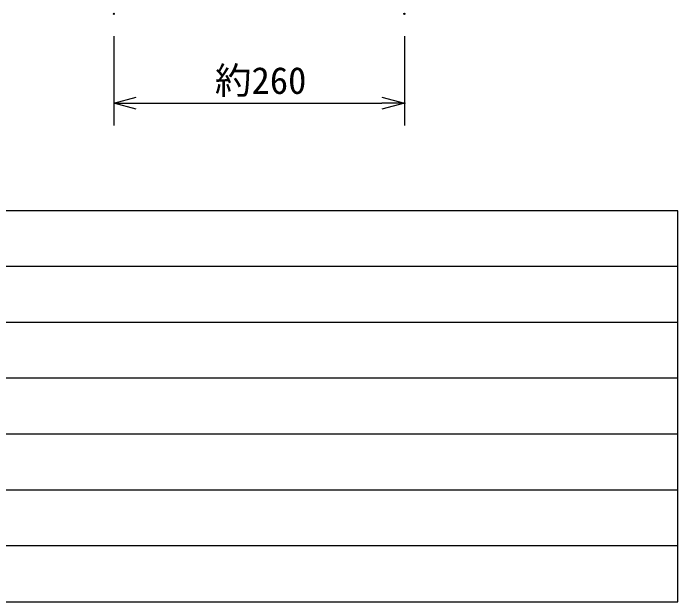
# Model space of a CAD drawing. Units: millimetres, scale not verified. Extents: x -62 to 63, y -57 to 58.
# Drawn here: x 3.1 to 62.5, y -56.9 to -4.2 of the extents above; entities that cross this region are included whole.
import ezdxf
from ezdxf.enums import TextEntityAlignment as Align

# ---------------------------------------------------------------- set-up
doc = ezdxf.new("R2010")
doc.units = ezdxf.units.MM
doc.header["$LTSCALE"] = 0.191441
doc.header["$PDMODE"] = 32
doc.header["$PDSIZE"] = 0.0957
doc.layers.add('0-2_GAIKEI', color=1, linetype='Continuous')
doc.layers.add('0-3_WAKU', color=3, linetype='Continuous')
doc.styles.add('ＭＳ ゴシック', font='')
doc.styles.get('ＭＳ ゴシック').set_extended_font_data('MS Gothic')

# ---------------------------------------------------------------- blocks, each defined once
blk = doc.blocks.new('_OPEN30')
at = {"layer": '0-3_WAKU', "color": 7}
blk.add_line((0, 0), (-1, 0), dxfattribs=at)
blk.add_lwpolyline([(-1, 0.26795), (0, 0), (-1, -0.26795)], dxfattribs=at)

msp = doc.modelspace()

# ---------------------------------------------------------------- linework, layer by layer
at = {"layer": '0-2_GAIKEI', "color": 3}
for p, q in [((12.0436, -6.2311), (12.0436, -14.2311)), ((38.0436, -6.2311), (38.0436, -14.2311)), ((14.0436, -12.2311), (36.0436, -12.2311))]:
    msp.add_line(p, q, dxfattribs=at)
at = {"layer": '0-3_WAKU', "color": 4}
for p, q in [((62.5, -21.858), (-62.5, -21.858)), ((62.5, -56.858), (62.5, -21.858)), ((-62.5, -56.858), (62.5, -56.858))]:
    msp.add_line(p, q, dxfattribs=at)
at = {"layer": '0-3_WAKU', "color": 1}
for p, q in [((62.5, -26.858), (-62.5, -26.858)), ((62.5, -31.858), (-62.5, -31.858)), ((62.5, -36.858), (-62.5, -36.858)), ((62.5, -41.858), (-62.5, -41.858)), ((62.5, -46.858), (-62.5, -46.858)), ((62.5, -51.858), (-62.5, -51.858))]:
    msp.add_line(p, q, dxfattribs=at)
at = {"layer": '0-3_WAKU', "color": 7}
for p in [(12.0436, -4.2311), (38.0436, -4.2311), (38.0436, -12.2311)]:
    msp.add_point(p, dxfattribs=at)

# ---------------------------------------------------------------- block references
at = {"layer": '0-2_GAIKEI', "xscale": 2, "yscale": 2, "rotation": 180}
msp.add_blockref('_OPEN30', (12.0436, -12.2311), dxfattribs=at)
at = {"layer": '0-2_GAIKEI', "xscale": 2, "yscale": 2}
msp.add_blockref('_OPEN30', (38.0436, -12.2311), dxfattribs=at)

# ---------------------------------------------------------------- texts
at = {"layer": '0-2_GAIKEI', "color": 3, "style": 'ＭＳ ゴシック'}
msp.add_text('約260', height=2.406, dxfattribs=at).set_placement((21.0902, -12.1215), align=Align.BOTTOM_LEFT)

doc.saveas('drawing.dxf')
